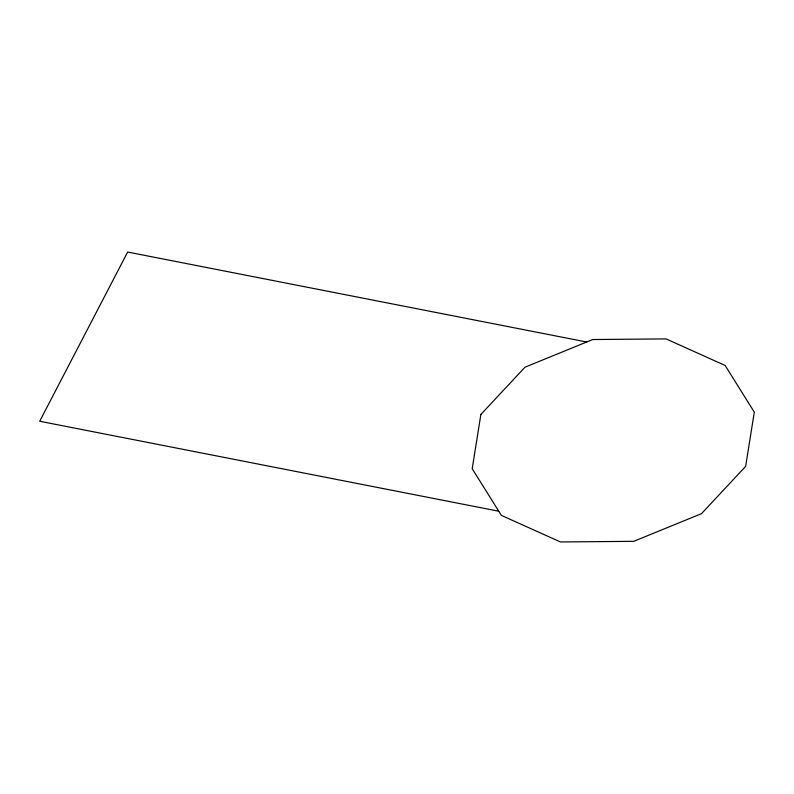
<?xml version="1.0" encoding="UTF-8"?>
<svg xmlns="http://www.w3.org/2000/svg" width="794" height="794" viewBox="0 0 794 794"><rect width="100%" height="100%" fill="white"/><g stroke="black" fill="none" stroke-linecap="round" stroke-linejoin="round"><path stroke-width="1.19" d="M586.716 342.006L127.665 252.045L39.7 421.257L498.751 511.217M480.866 414.488L472.212 468.728L501.351 515.385L560.475 541.955L633.741 541.329L701.519 513.658L745.645 466.376L754.3 412.136L725.16 365.478L666.037 338.899L592.761 339.534L524.983 367.195L480.866 414.488"/></g></svg>
